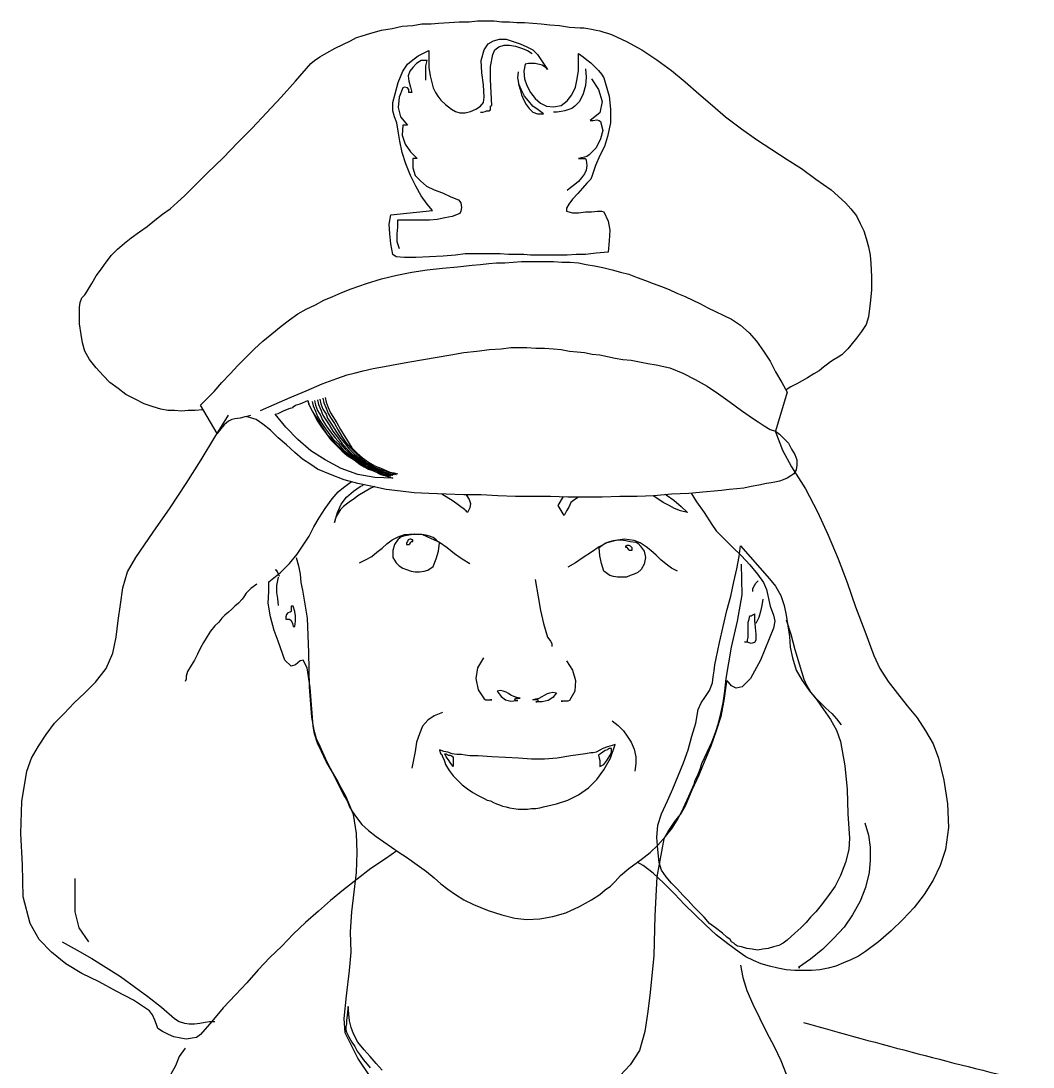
# Model space of a CAD drawing. Extents: x 137.78 to 138.43, y 57.96 to 59.66.
# Drawn here: x 137.9503 to 138.2706, y 59.3251 to 59.6562 of the extents above; entities that cross this region are included whole.
import ezdxf

# ---------------------------------------------------------------- set-up
doc = ezdxf.new("R2010")
doc.units = 0
doc.layers.get('0').update_dxf_attribs({"linetype": 'CONTINUOUS'})

msp = doc.modelspace()

# ---------------------------------------------------------------- linework, layer by layer
at = {"linetype": 'CONTINUOUS'}
for points in [[(138.00808, 59.53313), (138.00784, 59.53313), (138.00543, 59.53288), (138.00327, 59.53288), (138.0011, 59.53264), (137.99893, 59.53288), (137.99677, 59.53288), (137.9946, 59.53336), (137.99219, 59.53408), (137.9893, 59.53505), (137.98641, 59.5365), (137.98352, 59.53794), (137.98111, 59.53986), (137.97847, 59.5418), (137.9763, 59.54396), (137.97413, 59.54636), (137.97196, 59.54902), (137.97052, 59.55166), (137.9698, 59.55431), (137.96932, 59.55696), (137.96883, 59.56033), (137.96883, 59.56563), (137.96908, 59.56708), (137.96955, 59.56852), (137.97052, 59.56948), (137.97124, 59.57069), (137.97269, 59.57309), (137.97413, 59.5755), (137.97582, 59.57767), (137.97726, 59.57983), (137.97894, 59.582), (137.98088, 59.58392), (137.98304, 59.58586), (137.98521, 59.58753), (137.98786, 59.58947), (137.99027, 59.59115), (137.99267, 59.59308), (137.99508, 59.595), (137.99749, 59.59669), (137.99989, 59.59886), (138.00206, 59.60078), (138.00422, 59.60295), (138.00928, 59.608), (138.01434, 59.61282), (138.01891, 59.61764), (138.02349, 59.62221), (138.02806, 59.62703), (138.03264, 59.63208), (138.03722, 59.63714), (138.04203, 59.64267), (138.04323, 59.64364), (138.04492, 59.64484), (138.04708, 59.64605), (138.04973, 59.6475), (138.05214, 59.6487), (138.05455, 59.6499), (138.05647, 59.65086), (138.05792, 59.65134), (138.06105, 59.65231), (138.06442, 59.65327), (138.06779, 59.65375), (138.07092, 59.65447), (138.07429, 59.65472), (138.07718, 59.6552), (138.08007, 59.6552), (138.08248, 59.65544), (138.08585, 59.65568), (138.08898, 59.65592), (138.09211, 59.65592), (138.09476, 59.65616), (138.09741, 59.65616), (138.10006, 59.65616), (138.10247, 59.65592), (138.10486, 59.65592), (138.10727, 59.65568), (138.10968, 59.65568), (138.11232, 59.65544), (138.11497, 59.6552), (138.11763, 59.65495), (138.12075, 59.65472), (138.12388, 59.65423), (138.12725, 59.654), (138.12846, 59.654), (138.12966, 59.65375), (138.13086, 59.65351), (138.13231, 59.65327), (138.13352, 59.65303), (138.13472, 59.65255), (138.13592, 59.65231), (138.13713, 59.65183), (138.14194, 59.64966), (138.14675, 59.64701), (138.15157, 59.64388), (138.15614, 59.64051), (138.16047, 59.6369), (138.16481, 59.63305), (138.16914, 59.62943), (138.17324, 59.62582), (138.1783, 59.62197), (138.18311, 59.6186), (138.18792, 59.61547), (138.19274, 59.61234), (138.19731, 59.60945), (138.20189, 59.60608), (138.20671, 59.6027), (138.21128, 59.59861), (138.21297, 59.59669), (138.21466, 59.59452), (138.21586, 59.59211), (138.21706, 59.5897), (138.21778, 59.5873), (138.2185, 59.58465), (138.21899, 59.582), (138.21923, 59.57936), (138.21947, 59.57526), (138.21947, 59.57092), (138.21899, 59.56683), (138.2185, 59.5625), (138.21778, 59.56009), (138.21634, 59.55792), (138.21466, 59.55575), (138.21297, 59.55359), (138.212, 59.55239), (138.21104, 59.55142), (138.21008, 59.55046), (138.20888, 59.54974), (138.20767, 59.54902), (138.20647, 59.5483), (138.2055, 59.54757), (138.2043, 59.54661), (138.20286, 59.54541), (138.20117, 59.54444), (138.19925, 59.54324), (138.19756, 59.54227), (138.19587, 59.54131), (138.19394, 59.54035), (138.1925, 59.53938), (138.1925, 59.53914)], [(138.08055, 59.5962), (138.07887, 59.59814), (138.07694, 59.60078), (138.07525, 59.60391), (138.07357, 59.60728), (138.07212, 59.61089), (138.07092, 59.6145), (138.0702, 59.61812), (138.06972, 59.62125), (138.06923, 59.62389), (138.06851, 59.62582), (138.06803, 59.62775), (138.06803, 59.63039), (138.06875, 59.63305), (138.06972, 59.63666), (138.07116, 59.64027), (138.07261, 59.64244), (138.07429, 59.64388), (138.07598, 59.64508), (138.0779, 59.64605), (138.07935, 59.64677), (138.07935, 59.64147), (138.07983, 59.63883), (138.08031, 59.63666), (138.08079, 59.63497), (138.08151, 59.63353), (138.08224, 59.63233), (138.0832, 59.63112), (138.08464, 59.62967), (138.08657, 59.62823), (138.08778, 59.62751), (138.08922, 59.62703), (138.09091, 59.62703), (138.09259, 59.62751), (138.09428, 59.62823), (138.09572, 59.62919), (138.09669, 59.63039), (138.09692, 59.63208), (138.09669, 59.63594), (138.0962, 59.63978), (138.09597, 59.64364), (138.09692, 59.64701), (138.09813, 59.64894), (138.09981, 59.6499), (138.10174, 59.65039), (138.1039, 59.65039), (138.10607, 59.64966), (138.10824, 59.64894), (138.1104, 59.64797), (138.11232, 59.64701), (138.11377, 59.64556), (138.11569, 59.64267), (138.1169, 59.64075), (138.11666, 59.64123), (138.11521, 59.6422), (138.11305, 59.64267), (138.11088, 59.64267), (138.10991, 59.64244), (138.10944, 59.64027), (138.10968, 59.63786), (138.1104, 59.63569), (138.1116, 59.63353), (138.11305, 59.6316), (138.11474, 59.63016), (138.11666, 59.62919), (138.11883, 59.62895), (138.12124, 59.62943), (138.12316, 59.63088), (138.1246, 59.63281), (138.1258, 59.63522), (138.12629, 59.63786), (138.12677, 59.64051), (138.12677, 59.64316), (138.12677, 59.64581), (138.12822, 59.64484), (138.12942, 59.64388), (138.13063, 59.64292), (138.13183, 59.64172), (138.13303, 59.64051), (138.13399, 59.63931), (138.13472, 59.63811), (138.13519, 59.63666), (138.1364, 59.63233), (138.13688, 59.62823), (138.13688, 59.62389), (138.13592, 59.61956), (138.13496, 59.61643), (138.13352, 59.61354), (138.13207, 59.61041), (138.1311, 59.60728), (138.13063, 59.60608), (138.12942, 59.60487), (138.12797, 59.60319), (138.12653, 59.6015), (138.12485, 59.59981), (138.12364, 59.59814), (138.12292, 59.59692), (138.12292, 59.59597), (138.12364, 59.59572), (138.12485, 59.59548), (138.12677, 59.59548), (138.12894, 59.59572), (138.13086, 59.59572), (138.13279, 59.59597), (138.13399, 59.59597), (138.13472, 59.59572), (138.13616, 59.59284), (138.13664, 59.58995), (138.1364, 59.58658), (138.13616, 59.58297), (138.13231, 59.58272), (138.12894, 59.58224), (138.12605, 59.58224), (138.12316, 59.582), (138.12051, 59.582), (138.1181, 59.582), (138.11594, 59.582), (138.11377, 59.582), (138.1116, 59.582), (138.10944, 59.58224), (138.10702, 59.58224), (138.10462, 59.58224), (138.10198, 59.58248), (138.09909, 59.58248), (138.09597, 59.58248), (138.09259, 59.58248), (138.09091, 59.58248), (138.08778, 59.582), (138.08392, 59.58176), (138.07959, 59.58152), (138.07525, 59.58128), (138.07164, 59.58128), (138.069, 59.58152), (138.06803, 59.58224), (138.06731, 59.58561), (138.06706, 59.58875), (138.06683, 59.59187), (138.06731, 59.59476), (138.08055, 59.5962)], [(138.09572, 59.62727), (138.09644, 59.62727), (138.09717, 59.62751), (138.09764, 59.62775), (138.09837, 59.62775), (138.09886, 59.62799), (138.09886, 59.62871), (138.09886, 59.62919), (138.09933, 59.62943), (138.09909, 59.63353), (138.09886, 59.63762), (138.09886, 59.64172), (138.09958, 59.64556), (138.1003, 59.64701), (138.1015, 59.64797), (138.10318, 59.64845), (138.10486, 59.64845), (138.10679, 59.64822), (138.10871, 59.6475), (138.11064, 59.64677), (138.11208, 59.64581)], [(138.07839, 59.63738), (138.07839, 59.63906), (138.07839, 59.64051), (138.07839, 59.64195), (138.07887, 59.64364), (138.07694, 59.64364), (138.0755, 59.64267), (138.07429, 59.64147), (138.07333, 59.64027), (138.07284, 59.63883), (138.07309, 59.63714), (138.07357, 59.63522), (138.07405, 59.63353), (138.07381, 59.63353), (138.07357, 59.63353), (138.07333, 59.63353), (138.07309, 59.63353), (138.07309, 59.63449), (138.07261, 59.63497), (138.07164, 59.63522), (138.07116, 59.63497), (138.06995, 59.63208), (138.06972, 59.62871), (138.07044, 59.62582), (138.07261, 59.62317), (138.07212, 59.62317), (138.07164, 59.62317), (138.0714, 59.62317), (138.07116, 59.62317), (138.07092, 59.62004), (138.07189, 59.61715), (138.07357, 59.61475), (138.07573, 59.61258), (138.07525, 59.61258), (138.07478, 59.61258), (138.07453, 59.61258), (138.07429, 59.61258), (138.07429, 59.60969), (138.07501, 59.60728), (138.0767, 59.60559), (138.07862, 59.60391), (138.08103, 59.6027), (138.08368, 59.60175), (138.08633, 59.60054), (138.08874, 59.59958), (138.08946, 59.59861), (138.0897, 59.59717), (138.08946, 59.59597), (138.08922, 59.59525), (138.08681, 59.59428), (138.0844, 59.5938), (138.082, 59.59331), (138.07959, 59.59308), (138.07694, 59.59308), (138.07453, 59.59308), (138.07189, 59.59308), (138.06948, 59.59308), (138.06948, 59.59091), (138.06923, 59.58875), (138.06923, 59.58633), (138.06995, 59.58417)], [(138.10775, 59.63617), (138.10824, 59.63449), (138.10871, 59.63281), (138.10944, 59.63112), (138.11016, 59.62967), (138.11112, 59.62847), (138.11232, 59.62727), (138.11377, 59.62678), (138.11569, 59.62678), (138.11401, 59.62799), (138.11232, 59.62919), (138.11088, 59.63088), (138.10968, 59.63233), (138.10871, 59.63425), (138.10799, 59.63594), (138.10751, 59.63811), (138.10775, 59.64003)], [(138.12894, 59.641), (138.12918, 59.63834), (138.12894, 59.63569), (138.12822, 59.63305), (138.12702, 59.63064), (138.12629, 59.62992), (138.12557, 59.62919), (138.1246, 59.62847), (138.1234, 59.62799), (138.12244, 59.62775), (138.12124, 59.62751), (138.12003, 59.62727), (138.11883, 59.62727)], [(138.13086, 59.63786), (138.13303, 59.63449), (138.13424, 59.63064), (138.13352, 59.62703), (138.13038, 59.62462), (138.13135, 59.62462), (138.13255, 59.62486), (138.13327, 59.62462), (138.13375, 59.62438), (138.13447, 59.62149), (138.13375, 59.61884), (138.13231, 59.61595), (138.13014, 59.61378), (138.12942, 59.6133), (138.12869, 59.61306), (138.12774, 59.61282), (138.12677, 59.61258), (138.12749, 59.61258), (138.12822, 59.61258), (138.12894, 59.61258), (138.12918, 59.61209), (138.12942, 59.61041), (138.12918, 59.60897), (138.12869, 59.60776), (138.12774, 59.60656), (138.12677, 59.60536), (138.12557, 59.60439), (138.12436, 59.60343), (138.12316, 59.60247)], [(138.18913, 59.52638), (138.19033, 59.52542), (138.19178, 59.52397), (138.19322, 59.52253), (138.19419, 59.52061), (138.19515, 59.51892), (138.19587, 59.51724), (138.19587, 59.51555), (138.19563, 59.5141), (138.19491, 59.5129), (138.19394, 59.51218), (138.19274, 59.51146), (138.19153, 59.51097), (138.19033, 59.51049), (138.18889, 59.51025), (138.18769, 59.51001), (138.18624, 59.50977), (138.18383, 59.50929), (138.18142, 59.5088), (138.17902, 59.50833), (138.17685, 59.50808), (138.17444, 59.50785), (138.17203, 59.5076), (138.16963, 59.50736), (138.16722, 59.50713), (138.16169, 59.50664), (138.15614, 59.5064), (138.15061, 59.50592), (138.14531, 59.50568), (138.13977, 59.50568), (138.13424, 59.50544), (138.12869, 59.50544), (138.1234, 59.50544), (138.11786, 59.50568), (138.11232, 59.50568), (138.10679, 59.50568), (138.10126, 59.50592), (138.09597, 59.50616), (138.09042, 59.50616), (138.08489, 59.5064), (138.07935, 59.50664), (138.07478, 59.50688), (138.07044, 59.50736), (138.06586, 59.50785), (138.06153, 59.5088), (138.05695, 59.50977), (138.05262, 59.51097), (138.04828, 59.51266), (138.04419, 59.51435), (138.04203, 59.51579), (138.03938, 59.51747), (138.03697, 59.51964), (138.03433, 59.52205), (138.03167, 59.52422), (138.02927, 59.52663), (138.02686, 59.52855), (138.02469, 59.53), (138.02156, 59.53096), (138.01964, 59.53047), (138.01795, 59.53024), (138.01699, 59.53), (138.01602, 59.52952), (138.0153, 59.52903), (138.01458, 59.52831), (138.01361, 59.52711), (138.01241, 59.52566), (138.00711, 59.53457), (138.01145, 59.53891), (138.01386, 59.5418), (138.0165, 59.54444), (138.01891, 59.54709), (138.02156, 59.54974), (138.02421, 59.55239), (138.02686, 59.5548), (138.02975, 59.5572), (138.03264, 59.55961), (138.03528, 59.56153), (138.03794, 59.56346), (138.04058, 59.56491), (138.04347, 59.56635), (138.04612, 59.5678), (138.04901, 59.569), (138.0519, 59.5702), (138.05479, 59.57141), (138.05961, 59.57309), (138.06442, 59.57453), (138.06923, 59.57574), (138.07405, 59.5767), (138.07887, 59.57742), (138.08368, 59.57791), (138.0885, 59.57839), (138.09308, 59.57887), (138.09572, 59.57911), (138.09837, 59.57936), (138.10078, 59.57959), (138.10341, 59.57959), (138.10607, 59.57983), (138.10871, 59.58008), (138.11112, 59.58008), (138.11377, 59.58008), (138.11641, 59.58008), (138.11883, 59.58008), (138.12147, 59.57983), (138.12413, 59.57983), (138.12677, 59.57959), (138.12918, 59.57911), (138.13183, 59.57863), (138.13447, 59.57815), (138.13736, 59.57742), (138.14002, 59.5767), (138.14266, 59.57598), (138.14531, 59.57502), (138.14796, 59.57406), (138.15036, 59.57309), (138.15302, 59.57213), (138.15542, 59.57117), (138.15783, 59.56997), (138.16047, 59.569), (138.16289, 59.5678), (138.1653, 59.56659), (138.1677, 59.56539), (138.17011, 59.56419), (138.17275, 59.56298), (138.17517, 59.56178), (138.17805, 59.55985), (138.1807, 59.55744), (138.18311, 59.5548), (138.18528, 59.55166), (138.18744, 59.54853), (138.18913, 59.54516), (138.19106, 59.5418), (138.19274, 59.53866), (138.18913, 59.52638)], [(138.02614, 59.53288), (138.03047, 59.53481), (138.03553, 59.53697), (138.04058, 59.53914), (138.04564, 59.54131), (138.05022, 59.543), (138.05358, 59.5442), (138.05575, 59.54469), (138.05864, 59.54541), (138.06177, 59.54613), (138.06539, 59.54685), (138.06923, 59.54757), (138.07333, 59.5483), (138.07766, 59.54902), (138.082, 59.54974), (138.08633, 59.55046), (138.09042, 59.55119), (138.09452, 59.55166), (138.09861, 59.55214), (138.10222, 59.55239), (138.10535, 59.55286), (138.10824, 59.55286), (138.1104, 59.55286), (138.11329, 59.55263), (138.11594, 59.55263), (138.11883, 59.55239), (138.12124, 59.55214), (138.12388, 59.55166), (138.12629, 59.55142), (138.12869, 59.55119), (138.1311, 59.5507), (138.13352, 59.55046), (138.13592, 59.54998), (138.13833, 59.5495), (138.14074, 59.54902), (138.14338, 59.54877), (138.14603, 59.5483), (138.14868, 59.54781), (138.15133, 59.54733), (138.15566, 59.54636), (138.15975, 59.54469), (138.16361, 59.54275), (138.16746, 59.54059), (138.17108, 59.53818), (138.17469, 59.53553), (138.1783, 59.53288), (138.18214, 59.53024), (138.18359, 59.52927), (138.18552, 59.52807), (138.18744, 59.52686), (138.18913, 59.52638)], [(138.04492, 59.5365), (138.04516, 59.53505), (138.04588, 59.53336), (138.04684, 59.53168), (138.04733, 59.53047), (138.04853, 59.52855), (138.04997, 59.52638), (138.05117, 59.52446), (138.05262, 59.52277), (138.05406, 59.52085), (138.05575, 59.51916), (138.05744, 59.51772), (138.05936, 59.51627), (138.06056, 59.51555), (138.06153, 59.51507), (138.06273, 59.51458), (138.06394, 59.5141), (138.0649, 59.51363), (138.06611, 59.51314), (138.06731, 59.5129), (138.06851, 59.51266)], [(138.04588, 59.53674), (138.04612, 59.5353), (138.04684, 59.53361), (138.04756, 59.53192), (138.04828, 59.53072), (138.04949, 59.52879), (138.0507, 59.52663), (138.0519, 59.52469), (138.05311, 59.52277), (138.05455, 59.52108), (138.05623, 59.5194), (138.05792, 59.51772), (138.05984, 59.51627), (138.06105, 59.51579), (138.06201, 59.51507), (138.06322, 59.51458), (138.06442, 59.5141), (138.06539, 59.51386), (138.06659, 59.51338), (138.06779, 59.51314), (138.069, 59.51266)], [(138.04661, 59.53697), (138.04684, 59.53553), (138.04756, 59.53385), (138.04828, 59.53216), (138.04901, 59.53096), (138.05022, 59.52903), (138.05142, 59.52686), (138.05262, 59.52494), (138.05383, 59.52302), (138.05503, 59.52108), (138.05672, 59.5194), (138.0584, 59.51796), (138.06033, 59.51652), (138.06153, 59.51579), (138.0625, 59.5153), (138.0637, 59.51483), (138.0649, 59.51435), (138.06586, 59.51386), (138.06706, 59.51338), (138.06827, 59.51314), (138.06948, 59.5129)], [(138.03649, 59.53385), (138.03649, 59.53385), (138.03649, 59.53385), (138.03625, 59.53385), (138.03625, 59.53385), (138.03649, 59.53408), (138.03722, 59.53457), (138.03866, 59.53505), (138.04106, 59.53602), (138.04155, 59.53457), (138.04251, 59.53264), (138.04372, 59.53072), (138.04444, 59.52952), (138.04564, 59.52758), (138.04708, 59.52542), (138.04877, 59.52374), (138.05045, 59.52181), (138.05214, 59.52013), (138.05406, 59.51868), (138.056, 59.51724), (138.05816, 59.51579), (138.05912, 59.51507), (138.06033, 59.51435), (138.06153, 59.51386), (138.06297, 59.51338), (138.06417, 59.51266), (138.06562, 59.51218), (138.06683, 59.51194), (138.06803, 59.51146), (138.06225, 59.51169), (138.05695, 59.51266), (138.05166, 59.51458), (138.04661, 59.51724), (138.04203, 59.52013), (138.03794, 59.52374), (138.03408, 59.52758), (138.03072, 59.53168), (138.03167, 59.53192), (138.0336, 59.53288), (138.03553, 59.53361), (138.03649, 59.53385)], [(138.04106, 59.53602), (138.04131, 59.53505), (138.04203, 59.53361), (138.04299, 59.53168), (138.04419, 59.52952), (138.0454, 59.52758), (138.04684, 59.52566), (138.04828, 59.52374), (138.04997, 59.52205), (138.0519, 59.52013), (138.05358, 59.51868), (138.05575, 59.51724), (138.05767, 59.51579), (138.05888, 59.51507), (138.05984, 59.51458), (138.06105, 59.5141), (138.06225, 59.51363), (138.06322, 59.51314), (138.06442, 59.5129), (138.06562, 59.51242), (138.06683, 59.51218)], [(138.04251, 59.53577), (138.04275, 59.53433), (138.04347, 59.53264), (138.04419, 59.53096), (138.04492, 59.52975), (138.04612, 59.52783), (138.04756, 59.52591), (138.04901, 59.52397), (138.0507, 59.52229), (138.05238, 59.52036), (138.05431, 59.51892), (138.05623, 59.51747), (138.05816, 59.51603), (138.05936, 59.5153), (138.06033, 59.51483), (138.06153, 59.5141), (138.06273, 59.51386), (138.0637, 59.51338), (138.0649, 59.5129), (138.06611, 59.51266), (138.06731, 59.51218)], [(138.04323, 59.53602), (138.04347, 59.53457), (138.04419, 59.53288), (138.04516, 59.5312), (138.04564, 59.53), (138.04684, 59.52807), (138.04828, 59.52614), (138.04973, 59.52422), (138.05142, 59.52229), (138.05286, 59.52061), (138.05479, 59.51892), (138.05672, 59.51747), (138.05864, 59.51603), (138.05961, 59.5153), (138.06081, 59.51483), (138.06177, 59.51435), (138.06297, 59.51386), (138.06417, 59.51338), (138.06539, 59.51314), (138.06659, 59.51266), (138.06779, 59.51242)], [(138.04419, 59.53625), (138.04444, 59.53481), (138.04516, 59.53313), (138.04588, 59.53144), (138.04661, 59.53024), (138.04781, 59.52831), (138.04901, 59.52638), (138.05045, 59.52446), (138.0519, 59.52253), (138.05358, 59.52061), (138.05527, 59.51892), (138.0572, 59.51747), (138.05912, 59.51603), (138.06009, 59.51555), (138.06129, 59.51483), (138.06225, 59.51435), (138.06345, 59.51386), (138.06442, 59.51363), (138.06562, 59.51314), (138.06683, 59.5129), (138.06803, 59.51242)], [(137.95102, 59.37903), (137.95077, 59.38915), (137.9503, 59.39901), (137.95054, 59.40913), (137.95222, 59.41876), (137.95366, 59.42285), (137.95583, 59.42671), (137.95824, 59.43032), (137.96089, 59.43393), (137.96402, 59.43705), (137.96715, 59.44043), (137.97052, 59.44355), (137.97389, 59.44693), (137.97726, 59.45126), (137.97943, 59.45608), (137.98039, 59.46113), (137.98111, 59.46643), (137.98183, 59.47149), (137.98256, 59.47678), (137.984, 59.48184), (137.98665, 59.48641), (137.99219, 59.49436), (137.99749, 59.50207), (138.00255, 59.50977), (138.00736, 59.51724), (138.01169, 59.52446), (138.01602, 59.53144)], [(138.02156, 59.53096), (138.023, 59.53144)], [(138.18906, 59.5264), (138.18913, 59.52614), (138.1913, 59.52036), (138.19419, 59.51507), (138.19852, 59.50808), (138.20237, 59.50086), (138.20575, 59.4934), (138.20888, 59.48593), (138.21177, 59.47847), (138.21441, 59.47077), (138.2173, 59.46306), (138.22019, 59.45535), (138.22211, 59.45126), (138.22477, 59.44716), (138.22766, 59.44332), (138.23078, 59.43946), (138.23392, 59.43561), (138.23656, 59.43152), (138.23897, 59.42743), (138.24066, 59.42285), (138.24234, 59.41587), (138.24355, 59.4084), (138.24378, 59.40094), (138.24283, 59.39396), (138.24114, 59.3889), (138.23897, 59.38432), (138.23608, 59.37976), (138.23295, 59.37566), (138.22934, 59.37181), (138.22573, 59.3682), (138.22164, 59.36482), (138.21755, 59.3617), (138.21538, 59.36025), (138.21297, 59.35904), (138.21056, 59.35809), (138.20815, 59.35712), (138.20575, 59.3564), (138.20309, 59.35592), (138.20045, 59.35568), (138.1978, 59.35568), (138.19515, 59.35568), (138.1925, 59.35592), (138.18986, 59.3564), (138.1872, 59.35712), (138.18455, 59.35784), (138.18214, 59.35881), (138.17974, 59.36001), (138.17758, 59.36146), (138.17396, 59.3641), (138.17035, 59.36699), (138.16698, 59.37012), (138.16361, 59.37326), (138.16024, 59.37662), (138.15711, 59.37999), (138.15374, 59.38337), (138.15036, 59.38649), (138.14724, 59.3889), (138.14531, 59.38993)], [(138.02878, 59.47871), (138.03239, 59.4816), (138.03528, 59.48449), (138.03769, 59.48738), (138.03962, 59.49027), (138.04155, 59.49316), (138.04299, 59.49605), (138.04467, 59.49894), (138.04661, 59.50183), (138.04877, 59.50496), (138.0507, 59.50713), (138.05238, 59.50857), (138.05406, 59.50977), (138.05479, 59.51037)], [(138.06225, 59.5088), (138.06105, 59.50833), (138.05695, 59.50592), (138.05575, 59.50496), (138.05455, 59.50424), (138.05334, 59.50327), (138.05238, 59.50255), (138.05142, 59.50158), (138.0507, 59.50038), (138.04997, 59.49918), (138.04949, 59.49749), (138.05045, 59.50062), (138.05166, 59.50327), (138.05334, 59.50544), (138.05551, 59.50736), (138.05767, 59.5088), (138.05864, 59.50929), (138.05864, 59.50953)], [(138.16242, 59.50671), (138.16409, 59.50399), (138.1665, 59.50062), (138.16891, 59.49677), (138.17035, 59.49485), (138.17275, 59.49244), (138.17541, 59.48979), (138.1783, 59.4869), (138.18094, 59.48401), (138.18335, 59.48112), (138.18528, 59.47847), (138.18624, 59.4763), (138.18744, 59.471), (138.18841, 59.46811), (138.18889, 59.46619), (138.18841, 59.46402), (138.18431, 59.45391), (138.18119, 59.44813), (138.17853, 59.44549), (138.17661, 59.445), (138.17517, 59.44572), (138.1742, 59.44693), (138.17372, 59.44741), (138.17348, 59.44644), (138.17275, 59.44115), (138.1718, 59.4361), (138.17035, 59.43152), (138.16866, 59.42671), (138.16674, 59.42213), (138.16481, 59.41755), (138.16264, 59.41274), (138.16047, 59.40768), (138.15927, 59.40552), (138.15711, 59.40287), (138.15518, 59.39998), (138.15374, 59.39733), (138.15157, 59.38529), (138.15085, 59.37301), (138.15061, 59.36049), (138.14941, 59.3487), (138.14868, 59.34268), (138.14772, 59.33641), (138.14603, 59.3304), (138.14314, 59.32582), (138.13833, 59.32076)], [(138.09114, 59.50616), (138.09139, 59.50592), (138.09211, 59.50471), (138.09259, 59.50351), (138.09235, 59.50207), (138.09163, 59.50062), (138.09139, 59.50086), (138.09114, 59.5011), (138.09091, 59.50135), (138.09067, 59.50158), (138.08705, 59.50424), (138.08344, 59.5064), (138.08344, 59.5064)], [(138.12677, 59.50544), (138.12557, 59.50471), (138.12436, 59.50375), (138.12364, 59.5023), (138.12292, 59.5011), (138.12219, 59.49966), (138.12027, 59.50279), (138.12196, 59.50568), (138.12196, 59.50544)], [(138.15422, 59.5064), (138.15446, 59.50616), (138.15686, 59.50447), (138.15927, 59.50255), (138.1612, 59.50062), (138.15903, 59.5011), (138.15711, 59.50183), (138.15542, 59.50279), (138.1535, 59.50375), (138.15181, 59.50496), (138.15036, 59.50592), (138.15036, 59.50592)], [(138.05744, 59.48473), (138.05936, 59.48569), (138.06129, 59.48666), (138.06297, 59.4881), (138.06466, 59.4893), (138.06611, 59.49075), (138.06779, 59.49196), (138.06972, 59.49291), (138.07164, 59.49364), (138.07478, 59.49388), (138.07742, 59.49364), (138.08007, 59.49244), (138.08272, 59.49123), (138.08513, 59.48955), (138.08753, 59.48762), (138.08994, 59.48593), (138.09235, 59.48449)], [(138.0714, 59.49316), (138.07068, 59.49291), (138.0702, 59.49268), (138.06995, 59.49244), (138.06972, 59.49219), (138.06851, 59.49051), (138.06803, 59.48858), (138.06803, 59.48641), (138.069, 59.48473), (138.06995, 59.48377), (138.07116, 59.48305), (138.07236, 59.48256), (138.07381, 59.48208), (138.07501, 59.48184), (138.07646, 59.48184), (138.0779, 59.48208), (138.07911, 59.48232), (138.08079, 59.48352), (138.08175, 59.48593), (138.08248, 59.48834), (138.08272, 59.49099), (138.08175, 59.49196), (138.08079, 59.49268), (138.07959, 59.49316), (138.07839, 59.4934), (138.07718, 59.49364), (138.07598, 59.49364), (138.07453, 59.49364), (138.07309, 59.4934), (138.0714, 59.49316)], [(138.07333, 59.49219), (138.07284, 59.49196), (138.07261, 59.49147), (138.07236, 59.49099), (138.07236, 59.49051), (138.07236, 59.49051), (138.07261, 59.49051), (138.07284, 59.49051), (138.07309, 59.49051), (138.07333, 59.49075), (138.07357, 59.49099), (138.07381, 59.49147), (138.07429, 59.49147), (138.07429, 59.49147), (138.07429, 59.49171), (138.07429, 59.49171), (138.07429, 59.49196), (138.07405, 59.49196), (138.07381, 59.49219), (138.07357, 59.49219), (138.07333, 59.49219)], [(138.15807, 59.48208), (138.15614, 59.48305), (138.15446, 59.48425), (138.15277, 59.48569), (138.15133, 59.48714), (138.14964, 59.48858), (138.1482, 59.48979), (138.14627, 59.49099), (138.14435, 59.49171), (138.14122, 59.49219), (138.13857, 59.49171), (138.13568, 59.49099), (138.13327, 59.48979), (138.13086, 59.4881), (138.12822, 59.48641), (138.1258, 59.48473), (138.1234, 59.48329)], [(138.14483, 59.49123), (138.14531, 59.49099), (138.14579, 59.49075), (138.14603, 59.49027), (138.14627, 59.49002), (138.14747, 59.48834), (138.14796, 59.48641), (138.14747, 59.48425), (138.14652, 59.48256), (138.14555, 59.4816), (138.14435, 59.48112), (138.14314, 59.48063), (138.14194, 59.48016), (138.14049, 59.48016), (138.13905, 59.48016), (138.13785, 59.4804), (138.13664, 59.48063), (138.13472, 59.48208), (138.13399, 59.48449), (138.13352, 59.4869), (138.13327, 59.48955), (138.13424, 59.49027), (138.13544, 59.49099), (138.13664, 59.49147), (138.13785, 59.49171), (138.13905, 59.49196), (138.14025, 59.49196), (138.1417, 59.49171), (138.14314, 59.49147), (138.14483, 59.49123)], [(138.14266, 59.49027), (138.14314, 59.49002), (138.14363, 59.48955), (138.14363, 59.48907), (138.14363, 59.48858), (138.14363, 59.48858), (138.14338, 59.48858), (138.14314, 59.48858), (138.14291, 59.48858), (138.14266, 59.48882), (138.14242, 59.48907), (138.14218, 59.48955), (138.1417, 59.48955), (138.1417, 59.48979), (138.1417, 59.48979), (138.1417, 59.48979), (138.1417, 59.49002), (138.14194, 59.49002), (138.14218, 59.49027), (138.14242, 59.49027), (138.14266, 59.49027)], [(138.1872, 59.47967), (138.18913, 59.47727), (138.19081, 59.47438), (138.19178, 59.47124), (138.1925, 59.46811), (138.19298, 59.46474), (138.19347, 59.46138), (138.1937, 59.458), (138.19442, 59.45463), (138.19563, 59.45078), (138.19756, 59.44741), (138.19972, 59.44428), (138.20213, 59.44139), (138.2043, 59.43826), (138.20647, 59.43513), (138.20839, 59.43176), (138.2096, 59.42815), (138.21104, 59.42044), (138.21177, 59.41298), (138.212, 59.40527), (138.21249, 59.39757), (138.21225, 59.39396), (138.21128, 59.38987), (138.2096, 59.38577), (138.20791, 59.3824), (138.2055, 59.37903), (138.20358, 59.37638), (138.20189, 59.37421), (138.2002, 59.37253), (138.19876, 59.37084), (138.19708, 59.36916), (138.19515, 59.36748), (138.19274, 59.36531), (138.19153, 59.36434), (138.19009, 59.36362), (138.18841, 59.36314), (138.18672, 59.36266), (138.18503, 59.36242), (138.18335, 59.36218), (138.18167, 59.36242), (138.17998, 59.36266), (138.1783, 59.36314), (138.17709, 59.36338), (138.17637, 59.36387), (138.17589, 59.36434), (138.17517, 59.36482), (138.17469, 59.36554), (138.17372, 59.36627), (138.17228, 59.36748), (138.17011, 59.36916), (138.16819, 59.3706), (138.1665, 59.37253), (138.16481, 59.37421), (138.16313, 59.3759), (138.16144, 59.37782), (138.15975, 59.37951), (138.15807, 59.38144), (138.15614, 59.38337), (138.15446, 59.38529), (138.15302, 59.38746), (138.1523, 59.38987), (138.15181, 59.39396), (138.15157, 59.39781), (138.15181, 59.40166), (138.15302, 59.40527), (138.15494, 59.40937), (138.15663, 59.41322), (138.15831, 59.41732), (138.16, 59.42141), (138.16144, 59.4255), (138.16264, 59.42983), (138.16385, 59.43393), (138.16457, 59.43826), (138.16553, 59.44043), (138.16698, 59.44235), (138.16819, 59.44428), (138.16914, 59.44669), (138.16939, 59.44861), (138.16963, 59.45054), (138.16986, 59.45246), (138.17035, 59.45439), (138.17131, 59.45944), (138.17252, 59.4645), (138.17372, 59.46956), (138.17492, 59.47413), (138.17589, 59.47871), (138.17685, 59.4828), (138.17758, 59.48666), (138.17805, 59.49002), (138.1872, 59.47967)], [(138.03745, 59.48641), (138.03817, 59.48377), (138.03866, 59.48112), (138.03889, 59.47847), (138.03938, 59.47606), (138.04083, 59.46715), (138.04131, 59.45632), (138.04155, 59.44549), (138.04227, 59.43585), (138.04299, 59.43176), (138.04372, 59.42911), (138.04492, 59.42671), (138.04661, 59.42285), (138.04756, 59.42093), (138.04877, 59.41852), (138.04997, 59.41611), (138.05117, 59.4137), (138.05238, 59.41129), (138.05358, 59.40937), (138.05431, 59.40744), (138.05503, 59.40624), (138.05647, 59.40407), (138.05816, 59.4019), (138.06033, 59.39998), (138.06273, 59.39805), (138.06514, 59.39637), (138.06755, 59.39468), (138.06995, 59.39299), (138.07236, 59.39155), (138.07573, 59.38915), (138.07862, 59.38698), (138.08103, 59.38505), (138.0832, 59.38312), (138.08537, 59.38144), (138.08778, 59.37976), (138.09042, 59.37807), (138.09356, 59.37662), (138.09813, 59.3747), (138.10247, 59.37326), (138.10655, 59.37229), (138.1104, 59.37181), (138.11449, 59.37205), (138.11858, 59.37277), (138.12268, 59.37398), (138.12702, 59.3759), (138.13086, 59.37807), (138.13352, 59.37976), (138.13519, 59.3812), (138.13688, 59.3824), (138.13833, 59.38385), (138.14002, 59.38577), (138.14266, 59.38794), (138.14652, 59.39083), (138.14941, 59.39299), (138.15181, 59.3954), (138.15422, 59.39805), (138.15639, 59.4007), (138.15831, 59.40383), (138.16, 59.4072), (138.16169, 59.41082), (138.16336, 59.41466), (138.16361, 59.41587), (138.16457, 59.41779), (138.1653, 59.41972), (138.16578, 59.42116), (138.16746, 59.42477), (138.16891, 59.42791), (138.17011, 59.43104), (138.17108, 59.43393), (138.1718, 59.43705), (138.17252, 59.44043), (138.173, 59.44404), (138.17348, 59.44813), (138.17517, 59.458), (138.17709, 59.46619), (138.17853, 59.47461), (138.1783, 59.48425)], [(138.03216, 59.4804), (138.03192, 59.48088), (138.03167, 59.48136), (138.03144, 59.48184), (138.03119, 59.48232), (138.03119, 59.48232), (138.03095, 59.48232), (138.03072, 59.48232), (138.03072, 59.48232)], [(138.03167, 59.48016), (138.03119, 59.4775), (138.03119, 59.47534), (138.03144, 59.47341), (138.03167, 59.47124)], [(138.02494, 59.47799), (138.023, 59.47654), (138.02156, 59.4751), (138.02084, 59.47389), (138.02036, 59.47317), (138.01916, 59.47197), (138.01795, 59.471), (138.01699, 59.47004), (138.01602, 59.46908), (138.01482, 59.46811), (138.01386, 59.46715), (138.01289, 59.46594), (138.01169, 59.46474), (138.01025, 59.46306), (138.00928, 59.46138), (138.00808, 59.45944), (138.00711, 59.45777), (138.00616, 59.45583), (138.00519, 59.45391), (138.00422, 59.45222), (138.00302, 59.4503), (138.00278, 59.44958), (138.00255, 59.44885), (138.00255, 59.44789), (138.0023, 59.44716)], [(138.06081, 59.32221), (138.05695, 59.32799), (138.05286, 59.33593), (138.05262, 59.34051), (138.05334, 59.34773), (138.05431, 59.35568), (138.05479, 59.36146), (138.05455, 59.36796), (138.05503, 59.37421), (138.05575, 59.38048), (138.05647, 59.38674), (138.05672, 59.39299), (138.05647, 59.39901), (138.05551, 59.40504), (138.05311, 59.41082), (138.05166, 59.41346), (138.05022, 59.41611), (138.04853, 59.41899), (138.04684, 59.42188), (138.0454, 59.42502), (138.04419, 59.42766), (138.04323, 59.43055), (138.04275, 59.43296), (138.04178, 59.44524), (138.04083, 59.4515), (138.03962, 59.45391), (138.03866, 59.45367), (138.03722, 59.45246), (138.03577, 59.45199), (138.03384, 59.45391), (138.03167, 59.45993), (138.03047, 59.4633), (138.02927, 59.46763), (138.02855, 59.47197), (138.02878, 59.47558), (138.02878, 59.47871)], [(138.11305, 59.47943), (138.11401, 59.47389), (138.11474, 59.46956), (138.11569, 59.46547), (138.1169, 59.46113), (138.11738, 59.46065), (138.11786, 59.45993), (138.11835, 59.45921), (138.11835, 59.45824)], [(138.18191, 59.47558), (138.18191, 59.47654), (138.18239, 59.4775), (138.18287, 59.47823), (138.18359, 59.47895)], [(138.03433, 59.46691), (138.03528, 59.46691), (138.03577, 59.46643), (138.03625, 59.46547), (138.03649, 59.4645), (138.03649, 59.4645), (138.03673, 59.4645), (138.03697, 59.4645), (138.03697, 59.4645), (138.03722, 59.46619), (138.03722, 59.46788), (138.03697, 59.46932), (138.03649, 59.471), (138.03649, 59.471), (138.03625, 59.471), (138.03601, 59.471), (138.03577, 59.471), (138.03577, 59.47052), (138.03577, 59.4698), (138.03577, 59.46932), (138.03553, 59.46908), (138.0348, 59.46883), (138.03433, 59.46836), (138.03408, 59.46763), (138.03408, 59.46691), (138.03408, 59.46691), (138.03408, 59.46691), (138.03408, 59.46691), (138.03433, 59.46691)], [(138.18503, 59.47317), (138.1848, 59.47124), (138.18431, 59.46932), (138.18383, 59.46739), (138.18287, 59.46547)], [(138.18047, 59.46378), (138.18047, 59.46474), (138.18047, 59.46594), (138.1807, 59.46691), (138.18094, 59.46788), (138.18142, 59.46788), (138.18167, 59.46811), (138.18214, 59.46836), (138.18239, 59.4686), (138.18239, 59.46643), (138.18263, 59.46427), (138.18287, 59.4621), (138.18287, 59.46017), (138.18239, 59.45944), (138.18142, 59.45921), (138.18047, 59.45944), (138.17925, 59.45969), (138.1795, 59.45969), (138.17998, 59.45969), (138.18022, 59.45993), (138.18022, 59.46017), (138.18047, 59.46113), (138.18047, 59.4621), (138.18047, 59.46282), (138.18047, 59.46378)], [(138.1925, 59.46667), (138.19394, 59.4621), (138.19515, 59.45728), (138.19659, 59.45271), (138.19804, 59.44789), (138.199, 59.44572), (138.2002, 59.4438), (138.20165, 59.44211), (138.20333, 59.44043), (138.20502, 59.43874), (138.20695, 59.43705), (138.20839, 59.43537), (138.20984, 59.43344)], [(138.09669, 59.45463), (138.09476, 59.4515), (138.09428, 59.44813), (138.095, 59.44452), (138.09692, 59.44163), (138.09741, 59.44139), (138.09813, 59.44139), (138.09861, 59.44139), (138.09933, 59.44139), (138.09909, 59.44139), (138.09909, 59.44139), (138.09909, 59.44139), (138.09886, 59.44139)], [(138.12292, 59.45367), (138.12485, 59.45078), (138.1258, 59.44741), (138.12557, 59.44404), (138.12388, 59.44115), (138.1234, 59.44091), (138.12268, 59.44091), (138.12196, 59.44091), (138.12124, 59.44091), (138.12147, 59.44091), (138.12147, 59.44091), (138.12171, 59.44091), (138.12171, 59.44091)], [(138.10824, 59.44187), (138.10727, 59.44211), (138.1063, 59.44235), (138.10535, 59.44283), (138.10462, 59.44332), (138.1039, 59.4438), (138.10294, 59.44404), (138.10198, 59.44428), (138.10102, 59.44404), (138.10222, 59.44235), (138.10366, 59.44139), (138.10535, 59.44091), (138.10727, 59.44115), (138.10751, 59.44115), (138.10702, 59.44115), (138.10655, 59.44139), (138.10679, 59.44187)], [(138.10824, 59.44187), (138.10727, 59.44211), (138.1063, 59.44235), (138.10535, 59.44283), (138.10462, 59.44332), (138.1039, 59.4438), (138.10294, 59.44404), (138.10198, 59.44428), (138.10102, 59.44404), (138.10222, 59.44235), (138.10366, 59.44139), (138.10535, 59.44091), (138.10727, 59.44115), (138.10751, 59.44115), (138.10702, 59.44115), (138.10655, 59.44139), (138.10679, 59.44187), (138.10824, 59.44187)], [(138.11232, 59.44139), (138.11329, 59.44163), (138.11425, 59.44187), (138.11521, 59.44235), (138.11594, 59.44283), (138.1169, 59.44332), (138.11763, 59.44355), (138.11858, 59.4438), (138.11979, 59.44355), (138.11858, 59.44211), (138.11714, 59.44115), (138.11521, 59.44066), (138.11353, 59.44066), (138.11329, 59.44066), (138.11353, 59.44066), (138.11401, 59.44091), (138.11401, 59.44139)], [(138.11232, 59.44139), (138.11329, 59.44163), (138.11425, 59.44187), (138.11521, 59.44235), (138.11594, 59.44283), (138.1169, 59.44332), (138.11763, 59.44355), (138.11858, 59.4438), (138.11979, 59.44355), (138.11858, 59.44211), (138.11714, 59.44115), (138.11521, 59.44066), (138.11353, 59.44066), (138.11329, 59.44066), (138.11353, 59.44066), (138.11401, 59.44091), (138.11401, 59.44139), (138.11232, 59.44139)], [(138.08368, 59.4373), (138.08103, 59.43633), (138.07911, 59.43489), (138.07742, 59.43296), (138.07646, 59.43055), (138.0755, 59.42791), (138.07501, 59.42502), (138.07453, 59.42237), (138.07405, 59.41972)], [(138.13736, 59.43465), (138.13929, 59.43321), (138.14097, 59.43152), (138.14218, 59.42983), (138.14338, 59.42791), (138.14435, 59.42574), (138.14483, 59.42333), (138.14483, 59.42116), (138.14458, 59.41876)], [(138.08272, 59.4255), (138.08296, 59.42454), (138.0832, 59.4243), (138.08344, 59.42405), (138.08368, 59.42333), (138.08417, 59.42261), (138.0844, 59.42165), (138.08464, 59.42093), (138.08464, 59.42093), (138.08585, 59.41899), (138.08705, 59.41732), (138.0885, 59.41587), (138.08994, 59.41443), (138.09163, 59.41322), (138.09331, 59.41202), (138.095, 59.41105), (138.09692, 59.41009), (138.09789, 59.40961), (138.09886, 59.40937), (138.09981, 59.40888), (138.10078, 59.4084), (138.10174, 59.40816), (138.1027, 59.40768), (138.1039, 59.40744), (138.10486, 59.4072), (138.1063, 59.40696), (138.10775, 59.40672), (138.10919, 59.40672), (138.11064, 59.40672), (138.11185, 59.40696), (138.11329, 59.40696), (138.11449, 59.4072), (138.11569, 59.40744), (138.11979, 59.4084), (138.1234, 59.40961), (138.12677, 59.41129), (138.1299, 59.41346), (138.13255, 59.41611), (138.13472, 59.41924), (138.13688, 59.42285), (138.13833, 59.42718), (138.13736, 59.42694), (138.13592, 59.42646), (138.13447, 59.42598), (138.13375, 59.4255), (138.13231, 59.42477), (138.13135, 59.42454), (138.13063, 59.42454), (138.12894, 59.4243), (138.12436, 59.42357), (138.12003, 59.42285), (138.11594, 59.42261), (138.11185, 59.42261), (138.10775, 59.42285), (138.10366, 59.42309), (138.09933, 59.42333), (138.095, 59.42357), (138.0938, 59.42357), (138.09235, 59.42357), (138.09091, 59.42382), (138.0897, 59.42405), (138.08825, 59.42405), (138.08681, 59.4243), (138.08537, 59.42477), (138.08417, 59.42502), (138.08272, 59.4255)], [(138.08705, 59.42261), (138.08705, 59.42213), (138.08705, 59.42141), (138.08705, 59.42093), (138.08705, 59.42021), (138.08633, 59.42116), (138.08561, 59.42237), (138.08489, 59.42333), (138.0844, 59.4243), (138.08464, 59.4243), (138.08489, 59.4243), (138.08489, 59.4243), (138.08513, 59.42405), (138.08561, 59.42382), (138.08609, 59.42382), (138.08657, 59.42357), (138.08705, 59.42333), (138.08705, 59.42309), (138.08705, 59.42309), (138.08705, 59.42285), (138.08705, 59.42261)], [(138.13327, 59.42285), (138.13352, 59.42213), (138.13352, 59.42165), (138.13352, 59.42093), (138.13352, 59.42021), (138.13472, 59.42093), (138.13568, 59.42213), (138.1364, 59.42333), (138.13713, 59.42454), (138.13713, 59.42502), (138.13713, 59.42526), (138.13713, 59.42574), (138.13713, 59.42598), (138.13688, 59.42598), (138.1364, 59.42598), (138.13616, 59.42574), (138.13592, 59.4255), (138.13519, 59.42526), (138.13447, 59.42477), (138.13375, 59.4243), (138.13303, 59.42382), (138.13327, 59.42285)], [(138.2173, 59.40238), (138.2185, 59.39854), (138.21899, 59.39468), (138.21899, 59.39059), (138.21875, 59.38674), (138.21755, 59.38192), (138.21586, 59.37759), (138.21345, 59.37326), (138.2108, 59.3694), (138.20743, 59.36579), (138.20406, 59.36242), (138.2002, 59.35929), (138.19636, 59.35664), (138.19636, 59.35664), (138.19659, 59.35664), (138.19659, 59.35664), (138.19683, 59.35664)], [(138.06921, 59.39352), (138.06562, 59.39107), (138.06105, 59.38794), (138.05672, 59.38457), (138.05238, 59.3812), (138.04828, 59.37782), (138.04444, 59.37446), (138.04034, 59.37084), (138.03649, 59.36723), (138.03288, 59.36338), (138.02903, 59.35977), (138.02541, 59.35592), (138.0218, 59.35182), (138.01819, 59.34798), (138.01434, 59.34388), (138.01072, 59.33954), (138.00711, 59.33545), (138.00591, 59.33449), (138.00447, 59.33425), (138.00255, 59.33401), (138.00086, 59.33425), (137.99869, 59.33473), (137.997, 59.33545), (137.99508, 59.33641), (137.99363, 59.33738), (137.99316, 59.33858), (137.99267, 59.34003), (137.99194, 59.34171), (137.99099, 59.34292), (137.98593, 59.34629), (137.98039, 59.34918), (137.9751, 59.35207), (137.96955, 59.35471), (137.9645, 59.35784), (137.95993, 59.36146), (137.95607, 59.36554), (137.95318, 59.3706), (137.95102, 59.37903)], [(137.96739, 59.38481), (137.96739, 59.37951), (137.96739, 59.37421), (137.9686, 59.36916), (137.97172, 59.36482)], [(137.9633, 59.36482), (137.96811, 59.36218), (137.97269, 59.35953), (137.97726, 59.35664), (137.98183, 59.35375), (137.98617, 59.35062), (137.9905, 59.34749), (137.99483, 59.34412), (137.99893, 59.34051), (138.00038, 59.33954), (138.00206, 59.33906), (138.0035, 59.33882), (138.00519, 59.33882), (138.00688, 59.33906), (138.00856, 59.3393), (138.01, 59.33954), (138.01169, 59.33954)], [(138.17805, 59.35737), (138.17878, 59.35351), (138.17998, 59.34942), (138.18191, 59.34509), (138.18408, 59.34051), (138.18624, 59.33617), (138.18864, 59.3316), (138.19081, 59.32726), (138.1925, 59.32293)], [(138.06466, 59.32413), (138.06273, 59.3263), (138.06081, 59.32846), (138.05888, 59.33063), (138.05695, 59.33304), (138.05551, 59.33569), (138.05479, 59.33762), (138.05431, 59.33979), (138.05406, 59.34195), (138.05383, 59.34436), (138.05334, 59.33979)], [(138.05334, 59.33979), (138.05334, 59.33882), (138.05311, 59.33786), (138.05311, 59.3369), (138.05334, 59.33617), (138.05406, 59.33473), (138.05503, 59.33304), (138.056, 59.3316), (138.05672, 59.33015), (138.05767, 59.32895), (138.05864, 59.32751), (138.05984, 59.32606), (138.06081, 59.32485)], [(138.0023, 59.33112), (138.00038, 59.32846), (137.99917, 59.32557), (137.99772, 59.32293)]]:
    msp.add_lwpolyline(points, dxfattribs=at)
msp.add_arc((138.6812, 61.03698), 1.76516, 254.11198, 256.54873)

doc.saveas('drawing.dxf')
